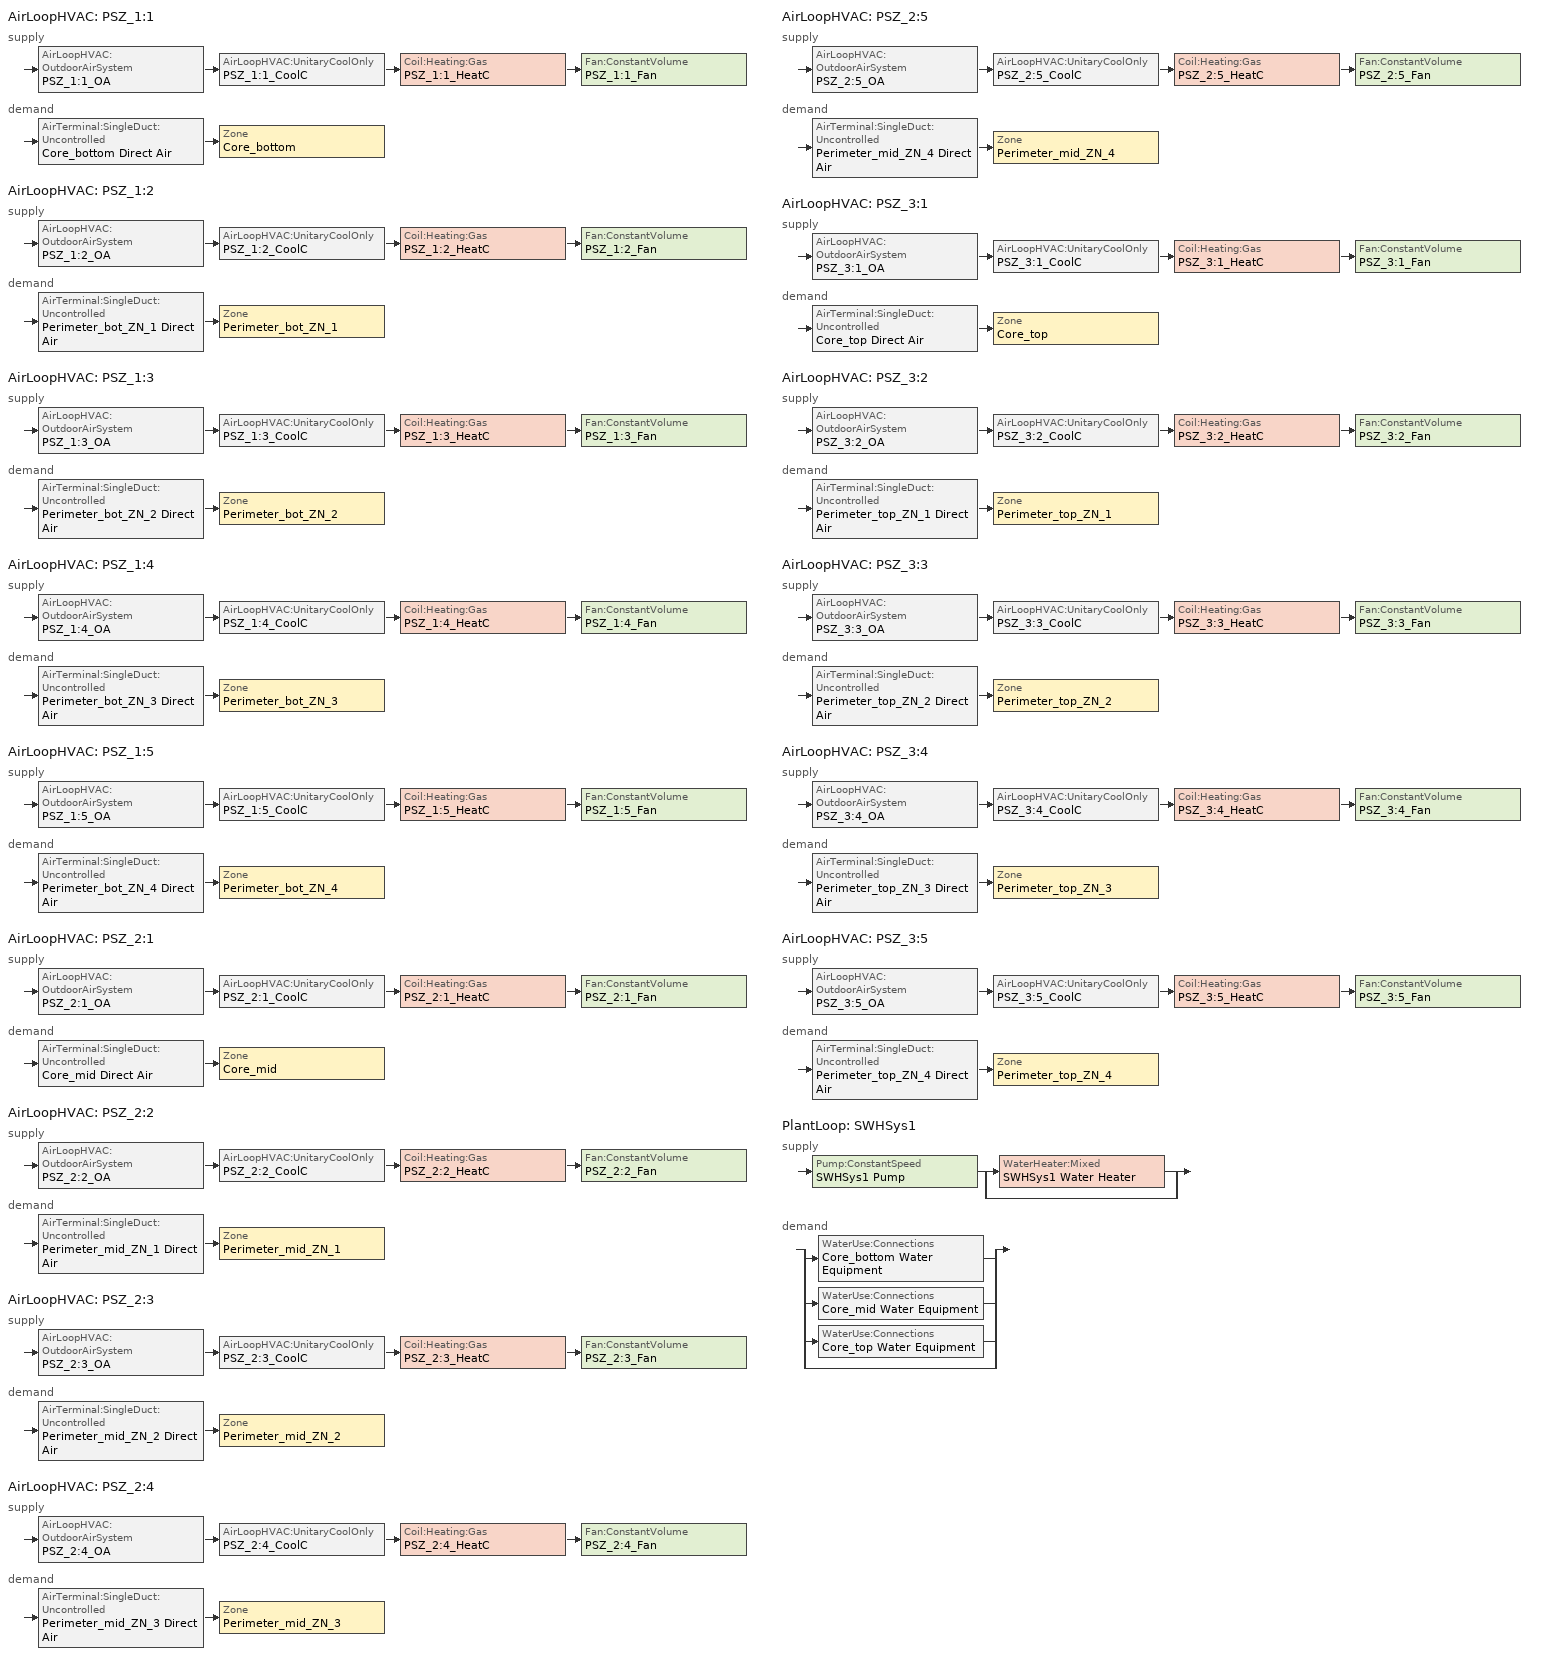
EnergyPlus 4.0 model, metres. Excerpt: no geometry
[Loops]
AirLoopHVAC 'PSZ_1:1'
 supply: AirLoopHVAC:OutdoorAirSystem 'PSZ_1:1_OA' > AirLoopHVAC:UnitaryCoolOnly 'PSZ_1:1_CoolC' > Coil:Heating:Gas 'PSZ_1:1_HeatC' > Fan:ConstantVolume 'PSZ_1:1_Fan'
 demand: AirTerminal:SingleDuct:Uncontrolled 'Core_bottom Direct Air' > Zone 'Core_bottom'
AirLoopHVAC 'PSZ_1:2'
 supply: AirLoopHVAC:OutdoorAirSystem 'PSZ_1:2_OA' > AirLoopHVAC:UnitaryCoolOnly 'PSZ_1:2_CoolC' > Coil:Heating:Gas 'PSZ_1:2_HeatC' > Fan:ConstantVolume 'PSZ_1:2_Fan'
 demand: AirTerminal:SingleDuct:Uncontrolled 'Perimeter_bot_ZN_1 Direct Air' > Zone 'Perimeter_bot_ZN_1'
AirLoopHVAC 'PSZ_1:3'
 supply: AirLoopHVAC:OutdoorAirSystem 'PSZ_1:3_OA' > AirLoopHVAC:UnitaryCoolOnly 'PSZ_1:3_CoolC' > Coil:Heating:Gas 'PSZ_1:3_HeatC' > Fan:ConstantVolume 'PSZ_1:3_Fan'
 demand: AirTerminal:SingleDuct:Uncontrolled 'Perimeter_bot_ZN_2 Direct Air' > Zone 'Perimeter_bot_ZN_2'
AirLoopHVAC 'PSZ_1:4'
 supply: AirLoopHVAC:OutdoorAirSystem 'PSZ_1:4_OA' > AirLoopHVAC:UnitaryCoolOnly 'PSZ_1:4_CoolC' > Coil:Heating:Gas 'PSZ_1:4_HeatC' > Fan:ConstantVolume 'PSZ_1:4_Fan'
 demand: AirTerminal:SingleDuct:Uncontrolled 'Perimeter_bot_ZN_3 Direct Air' > Zone 'Perimeter_bot_ZN_3'
AirLoopHVAC 'PSZ_1:5'
 supply: AirLoopHVAC:OutdoorAirSystem 'PSZ_1:5_OA' > AirLoopHVAC:UnitaryCoolOnly 'PSZ_1:5_CoolC' > Coil:Heating:Gas 'PSZ_1:5_HeatC' > Fan:ConstantVolume 'PSZ_1:5_Fan'
 demand: AirTerminal:SingleDuct:Uncontrolled 'Perimeter_bot_ZN_4 Direct Air' > Zone 'Perimeter_bot_ZN_4'
AirLoopHVAC 'PSZ_2:1'
 supply: AirLoopHVAC:OutdoorAirSystem 'PSZ_2:1_OA' > AirLoopHVAC:UnitaryCoolOnly 'PSZ_2:1_CoolC' > Coil:Heating:Gas 'PSZ_2:1_HeatC' > Fan:ConstantVolume 'PSZ_2:1_Fan'
 demand: AirTerminal:SingleDuct:Uncontrolled 'Core_mid Direct Air' > Zone 'Core_mid'
AirLoopHVAC 'PSZ_2:2'
 supply: AirLoopHVAC:OutdoorAirSystem 'PSZ_2:2_OA' > AirLoopHVAC:UnitaryCoolOnly 'PSZ_2:2_CoolC' > Coil:Heating:Gas 'PSZ_2:2_HeatC' > Fan:ConstantVolume 'PSZ_2:2_Fan'
 demand: AirTerminal:SingleDuct:Uncontrolled 'Perimeter_mid_ZN_1 Direct Air' > Zone 'Perimeter_mid_ZN_1'
AirLoopHVAC 'PSZ_2:3'
 supply: AirLoopHVAC:OutdoorAirSystem 'PSZ_2:3_OA' > AirLoopHVAC:UnitaryCoolOnly 'PSZ_2:3_CoolC' > Coil:Heating:Gas 'PSZ_2:3_HeatC' > Fan:ConstantVolume 'PSZ_2:3_Fan'
 demand: AirTerminal:SingleDuct:Uncontrolled 'Perimeter_mid_ZN_2 Direct Air' > Zone 'Perimeter_mid_ZN_2'
AirLoopHVAC 'PSZ_2:4'
 supply: AirLoopHVAC:OutdoorAirSystem 'PSZ_2:4_OA' > AirLoopHVAC:UnitaryCoolOnly 'PSZ_2:4_CoolC' > Coil:Heating:Gas 'PSZ_2:4_HeatC' > Fan:ConstantVolume 'PSZ_2:4_Fan'
 demand: AirTerminal:SingleDuct:Uncontrolled 'Perimeter_mid_ZN_3 Direct Air' > Zone 'Perimeter_mid_ZN_3'
AirLoopHVAC 'PSZ_2:5'
 supply: AirLoopHVAC:OutdoorAirSystem 'PSZ_2:5_OA' > AirLoopHVAC:UnitaryCoolOnly 'PSZ_2:5_CoolC' > Coil:Heating:Gas 'PSZ_2:5_HeatC' > Fan:ConstantVolume 'PSZ_2:5_Fan'
 demand: AirTerminal:SingleDuct:Uncontrolled 'Perimeter_mid_ZN_4 Direct Air' > Zone 'Perimeter_mid_ZN_4'
AirLoopHVAC 'PSZ_3:1'
 supply: AirLoopHVAC:OutdoorAirSystem 'PSZ_3:1_OA' > AirLoopHVAC:UnitaryCoolOnly 'PSZ_3:1_CoolC' > Coil:Heating:Gas 'PSZ_3:1_HeatC' > Fan:ConstantVolume 'PSZ_3:1_Fan'
 demand: AirTerminal:SingleDuct:Uncontrolled 'Core_top Direct Air' > Zone 'Core_top'
AirLoopHVAC 'PSZ_3:2'
 supply: AirLoopHVAC:OutdoorAirSystem 'PSZ_3:2_OA' > AirLoopHVAC:UnitaryCoolOnly 'PSZ_3:2_CoolC' > Coil:Heating:Gas 'PSZ_3:2_HeatC' > Fan:ConstantVolume 'PSZ_3:2_Fan'
 demand: AirTerminal:SingleDuct:Uncontrolled 'Perimeter_top_ZN_1 Direct Air' > Zone 'Perimeter_top_ZN_1'
AirLoopHVAC 'PSZ_3:3'
 supply: AirLoopHVAC:OutdoorAirSystem 'PSZ_3:3_OA' > AirLoopHVAC:UnitaryCoolOnly 'PSZ_3:3_CoolC' > Coil:Heating:Gas 'PSZ_3:3_HeatC' > Fan:ConstantVolume 'PSZ_3:3_Fan'
 demand: AirTerminal:SingleDuct:Uncontrolled 'Perimeter_top_ZN_2 Direct Air' > Zone 'Perimeter_top_ZN_2'
AirLoopHVAC 'PSZ_3:4'
 supply: AirLoopHVAC:OutdoorAirSystem 'PSZ_3:4_OA' > AirLoopHVAC:UnitaryCoolOnly 'PSZ_3:4_CoolC' > Coil:Heating:Gas 'PSZ_3:4_HeatC' > Fan:ConstantVolume 'PSZ_3:4_Fan'
 demand: AirTerminal:SingleDuct:Uncontrolled 'Perimeter_top_ZN_3 Direct Air' > Zone 'Perimeter_top_ZN_3'
AirLoopHVAC 'PSZ_3:5'
 supply: AirLoopHVAC:OutdoorAirSystem 'PSZ_3:5_OA' > AirLoopHVAC:UnitaryCoolOnly 'PSZ_3:5_CoolC' > Coil:Heating:Gas 'PSZ_3:5_HeatC' > Fan:ConstantVolume 'PSZ_3:5_Fan'
 demand: AirTerminal:SingleDuct:Uncontrolled 'Perimeter_top_ZN_4 Direct Air' > Zone 'Perimeter_top_ZN_4'
PlantLoop 'SWHSys1'
 supply: Pump:ConstantSpeed 'SWHSys1 Pump' > split
  | WaterHeater:Mixed 'SWHSys1 Water Heater'
  | bypass
 demand: split
  | WaterUse:Connections 'Core_bottom Water Equipment'
  | WaterUse:Connections 'Core_mid Water Equipment'
  | WaterUse:Connections 'Core_top Water Equipment'
  | bypass
[Fan:ConstantVolume] Availablility Schedule=HVACOperationSchd; Maximum Flow Rate {m3/s}=AUTOSIZE; Motor In Airstream Fraction=1
Name | Fan Efficiency | Pressure Rise {Pa} | Motor Efficiency
PSZ_1:1_Fan; PSZ_2:1_Fan; PSZ_3:1_Fan | 0.58175 | 1109.648 | 0.895
PSZ_1:2_Fan; PSZ_1:3_Fan; PSZ_1:4_Fan; PSZ_2:2_Fan; PSZ_2:3_Fan; PSZ_2:4_Fan; PSZ_3:3_Fan; PSZ_3:4_Fan | 0.546 | 622 | 0.84
PSZ_1:5_Fan; PSZ_2:5_Fan; PSZ_3:2_Fan; PSZ_3:5_Fan | 0.56875 | 622 | 0.875
[Coil:Heating:Gas] Availablility Schedule=ALWAYS_ON; Gas Burner Efficiency=0.78; Nominal Capacity {W}=AUTOSIZE
PSZ_1:1_HeatC; PSZ_1:2_HeatC; PSZ_1:3_HeatC; PSZ_1:4_HeatC; PSZ_1:5_HeatC; PSZ_2:1_HeatC; PSZ_2:2_HeatC; PSZ_2:3_HeatC; PSZ_2:4_HeatC; PSZ_2:5_HeatC; PSZ_3:1_HeatC; PSZ_3:2_HeatC; PSZ_3:3_HeatC; PSZ_3:4_HeatC; PSZ_3:5_HeatC
[Coil:Cooling:DX:SingleSpeed] Availablility Schedule=ALWAYS_ON; Rated Total Cooling Capacity {W}=AUTOSIZE; Rated Sensible Heat Ratio=AUTOSIZE; Rated Air Flow Rate {m3/s}=AUTOSIZE; Total Cooling Capacity Function of Temperature Curve=CoolCStandard10Ton_CapFT; Total Cooling Capacity Function of Flow Fraction Curve Name)=CoolCStandard10Ton_CapFF; Energy Input Ratio Function of Temperature Curve=CoolCStandard10Ton_EIRFT; Energy Input Ratio Function of Flow Fraction Curve=CoolCStandard10Ton_EIRFFF; Part Load Fraction Correlation Curve=CoolCStandard10Ton_PLR
Name | Rated COP
PSZ_1:1_CoolC DXCoil | 4.02221
PSZ_1:2_CoolC DXCoil | 3.5826
PSZ_1:3_CoolC DXCoil; PSZ_2:2_CoolC DXCoil; PSZ_2:3_CoolC DXCoil; PSZ_2:4_CoolC DXCoil; PSZ_3:3_CoolC DXCoil; PSZ_3:4_CoolC DXCoil | 3.5969
PSZ_1:4_CoolC DXCoil | 3.56269
PSZ_1:5_CoolC DXCoil; PSZ_2:5_CoolC DXCoil; PSZ_3:2_CoolC DXCoil; PSZ_3:5_CoolC DXCoil | 3.55713
PSZ_2:1_CoolC DXCoil | 4.16273
PSZ_3:1_CoolC DXCoil | 3.74774
[AirTerminal:SingleDuct:Uncontrolled] Availability Schedule=ALWAYS_ON; Maximum Air Flow Rate {m3/s}=AUTOSIZE
Core_bottom Direct Air; Core_mid Direct Air; Core_top Direct Air; Perimeter_bot_ZN_1 Direct Air; Perimeter_bot_ZN_2 Direct Air; Perimeter_bot_ZN_3 Direct Air; Perimeter_bot_ZN_4 Direct Air; Perimeter_mid_ZN_1 Direct Air; Perimeter_mid_ZN_2 Direct Air; Perimeter_mid_ZN_3 Direct Air; Perimeter_mid_ZN_4 Direct Air; Perimeter_top_ZN_1 Direct Air; Perimeter_top_ZN_2 Direct Air; Perimeter_top_ZN_3 Direct Air; Perimeter_top_ZN_4 Direct Air
[Zone equipment]
Core_bottom: Core_bottom Direct Air
Core_mid: Core_mid Direct Air
Core_top: Core_top Direct Air
Perimeter_bot_ZN_1: Perimeter_bot_ZN_1 Direct Air
Perimeter_bot_ZN_2: Perimeter_bot_ZN_2 Direct Air
Perimeter_bot_ZN_3: Perimeter_bot_ZN_3 Direct Air
Perimeter_bot_ZN_4: Perimeter_bot_ZN_4 Direct Air
Perimeter_mid_ZN_1: Perimeter_mid_ZN_1 Direct Air
Perimeter_mid_ZN_2: Perimeter_mid_ZN_2 Direct Air
Perimeter_mid_ZN_3: Perimeter_mid_ZN_3 Direct Air
Perimeter_mid_ZN_4: Perimeter_mid_ZN_4 Direct Air
Perimeter_top_ZN_1: Perimeter_top_ZN_1 Direct Air
Perimeter_top_ZN_2: Perimeter_top_ZN_2 Direct Air
Perimeter_top_ZN_3: Perimeter_top_ZN_3 Direct Air
Perimeter_top_ZN_4: Perimeter_top_ZN_4 Direct Air
[Sizing:Zone] Zone Cooling Design Supply Air Temperature {C}=12.8; Zone Heating Design Supply Air Temperature {C}=40; Zone Cooling Design Supply Air Humidity Ratio {kg-H20/kg-air}=0.0085; Zone Heating Design Supply Air Humidity Ratio {kg-H20/kg-air}=0.008; Outdoor Air Method=Flow/Person; Outside Air Flow per Person {(m3/s)/person}=0.01; Cooling Design Air Flow Method {Flow/Zone | DesignDay | DesignDayWithLimit}=DesignDay; Heating Design Air Flow Method {Flow/Zone | DesignDay}=DesignDay
Core_bottom; Core_mid; Core_top; Perimeter_bot_ZN_1; Perimeter_bot_ZN_2; Perimeter_bot_ZN_3; Perimeter_bot_ZN_4; Perimeter_mid_ZN_1; Perimeter_mid_ZN_2; Perimeter_mid_ZN_3; Perimeter_mid_ZN_4; Perimeter_top_ZN_1; Perimeter_top_ZN_2; Perimeter_top_ZN_3; Perimeter_top_ZN_4
[ZoneControl:Thermostat] Control Type Schedule=Dual Zone Control Type Sched; Control 1=MdOff DualSPSched
Name | Zone
Core_bottom Thermostat | Core_bottom
Core_mid Thermostat | Core_mid
Core_top Thermostat | Core_top
Perimeter_bot_ZN_1 Thermostat | Perimeter_bot_ZN_1
Perimeter_bot_ZN_2 Thermostat | Perimeter_bot_ZN_2
Perimeter_bot_ZN_3 Thermostat | Perimeter_bot_ZN_3
Perimeter_bot_ZN_4 Thermostat | Perimeter_bot_ZN_4
Perimeter_mid_ZN_1 Thermostat | Perimeter_mid_ZN_1
Perimeter_mid_ZN_2 Thermostat | Perimeter_mid_ZN_2
Perimeter_mid_ZN_3 Thermostat | Perimeter_mid_ZN_3
Perimeter_mid_ZN_4 Thermostat | Perimeter_mid_ZN_4
Perimeter_top_ZN_1 Thermostat | Perimeter_top_ZN_1
Perimeter_top_ZN_2 Thermostat | Perimeter_top_ZN_2
Perimeter_top_ZN_3 Thermostat | Perimeter_top_ZN_3
Perimeter_top_ZN_4 Thermostat | Perimeter_top_ZN_4
[ThermostatSetpoint:DualSetpoint]
MdOff DualSPSched: Heating Setpoint Temperature Schedule=HTGSETP_SCH; Cooling Setpoint Temperature Schedule=CLGSETP_SCH
[SetpointManager:SingleZone:Reheat] Control Variable=Temperature; Minimum Supply Air Temperature C=10; Maximum Supply Air Temperature C=50
Name | Control Zone | Setpoint Node or NodeList
SupAirTemp MngrCore_bottom | Core_bottom | PSZ_1:1 Supply Equipment Outlet Node
SupAirTemp MngrCore_mid | Core_mid | PSZ_2:1 Supply Equipment Outlet Node
SupAirTemp MngrCore_top | Core_top | PSZ_3:1 Supply Equipment Outlet Node
SupAirTemp MngrPerimeter_bot_ZN_1 | Perimeter_bot_ZN_1 | PSZ_1:2 Supply Equipment Outlet Node
SupAirTemp MngrPerimeter_bot_ZN_2 | Perimeter_bot_ZN_2 | PSZ_1:3 Supply Equipment Outlet Node
SupAirTemp MngrPerimeter_bot_ZN_3 | Perimeter_bot_ZN_3 | PSZ_1:4 Supply Equipment Outlet Node
SupAirTemp MngrPerimeter_bot_ZN_4 | Perimeter_bot_ZN_4 | PSZ_1:5 Supply Equipment Outlet Node
SupAirTemp MngrPerimeter_mid_ZN_1 | Perimeter_mid_ZN_1 | PSZ_2:2 Supply Equipment Outlet Node
SupAirTemp MngrPerimeter_mid_ZN_2 | Perimeter_mid_ZN_2 | PSZ_2:3 Supply Equipment Outlet Node
SupAirTemp MngrPerimeter_mid_ZN_3 | Perimeter_mid_ZN_3 | PSZ_2:4 Supply Equipment Outlet Node
SupAirTemp MngrPerimeter_mid_ZN_4 | Perimeter_mid_ZN_4 | PSZ_2:5 Supply Equipment Outlet Node
SupAirTemp MngrPerimeter_top_ZN_1 | Perimeter_top_ZN_1 | PSZ_3:2 Supply Equipment Outlet Node
SupAirTemp MngrPerimeter_top_ZN_2 | Perimeter_top_ZN_2 | PSZ_3:3 Supply Equipment Outlet Node
SupAirTemp MngrPerimeter_top_ZN_3 | Perimeter_top_ZN_3 | PSZ_3:4 Supply Equipment Outlet Node
SupAirTemp MngrPerimeter_top_ZN_4 | Perimeter_top_ZN_4 | PSZ_3:5 Supply Equipment Outlet Node
[Sizing:System] Type Of Load To Size On=Sensible; Design Outdoor Air Flow Rate {m3/s}=AUTOSIZE; Minimum System Air Flow Ratio=1; Preheat Design Temperature {C}=7; Preheat Design Humidity Ratio {kg-H2O/kg-air}=0.008; Precool Design Temperature {C}=12.8; Precool Design Humidity Ratio {kg-H2O/kg-air}=0.008; Central Cooling Design Supply Air Temperature {C}=12.8; Central Heating Design Supply Air Temperature {C}=40; Sizing Option {Coincident | NonCoincident}=NonCoincident; 100% Outdoor Air in Cooling {Yes | No}=No; 100% Outdoor Air in Heating {Yes | No}=No; Central Cooling Design Supply Air Humidity Ratio {kg-H2O/kg-air}=0.0085; Central Heating Design Supply Air Humidity Ratio {kg-H2O/kg-air}=0.008; Cooling Design Air Flow Method=DesignDay; Heating Design Air Flow Method=DesignDay
PSZ_1:1; PSZ_1:2; PSZ_1:3; PSZ_1:4; PSZ_1:5; PSZ_2:1; PSZ_2:2; PSZ_2:3; PSZ_2:4; PSZ_2:5; PSZ_3:1; PSZ_3:2; PSZ_3:3; PSZ_3:4; PSZ_3:5
[Controller:OutdoorAir] Minimum Outdoor Air Flow Rate {m3/s}=AUTOSIZE; Maximum Outdoor Air Flow Rate {m3/s}=AUTOSIZE; Economizer Control Action Type=ModulateFlow; Economizer Maximum Limit Dry-Bulb Temperature {C}=28; Economizer Maximum Limit Enthalpy {J/kg}=64000; Economizer Minimum Limit Dry-Bulb Temperature {C}=-100; Lockout Type=NoLockout; Minimum Limit Type=FixedMinimum; Minimum Outdoor Air Schedule=MinOA_MotorizedDamper_Sched
Name | Economizer Control Type
PSZ_1:1_OA_Controller; PSZ_1:2_OA_Controller; PSZ_1:3_OA_Controller; PSZ_1:5_OA_Controller; PSZ_2:1_OA_Controller; PSZ_2:2_OA_Controller; PSZ_2:3_OA_Controller; PSZ_2:4_OA_Controller; PSZ_2:5_OA_Controller; PSZ_3:1_OA_Controller; PSZ_3:2_OA_Controller; PSZ_3:3_OA_Controller; PSZ_3:4_OA_Controller; PSZ_3:5_OA_Controller | DifferentialDryBulb
PSZ_1:4_OA_Controller | NoEconomizer
[AirLoopHVAC] Design Supply Air Flow Rate {m3/s}=AUTOSIZE
PSZ_1:1; PSZ_1:2; PSZ_1:3; PSZ_1:4; PSZ_1:5; PSZ_2:1; PSZ_2:2; PSZ_2:3; PSZ_2:4; PSZ_2:5; PSZ_3:1; PSZ_3:2; PSZ_3:3; PSZ_3:4; PSZ_3:5
[AirLoopHVAC:UnitaryCoolOnly] Availablility Schedule=ALWAYS_ON
Name | Cooling Coil
PSZ_1:1_CoolC | PSZ_1:1_CoolC DXCoil
PSZ_1:2_CoolC | PSZ_1:2_CoolC DXCoil
PSZ_1:3_CoolC | PSZ_1:3_CoolC DXCoil
PSZ_1:4_CoolC | PSZ_1:4_CoolC DXCoil
PSZ_1:5_CoolC | PSZ_1:5_CoolC DXCoil
PSZ_2:1_CoolC | PSZ_2:1_CoolC DXCoil
PSZ_2:2_CoolC | PSZ_2:2_CoolC DXCoil
PSZ_2:3_CoolC | PSZ_2:3_CoolC DXCoil
PSZ_2:4_CoolC | PSZ_2:4_CoolC DXCoil
PSZ_2:5_CoolC | PSZ_2:5_CoolC DXCoil
PSZ_3:1_CoolC | PSZ_3:1_CoolC DXCoil
PSZ_3:2_CoolC | PSZ_3:2_CoolC DXCoil
PSZ_3:3_CoolC | PSZ_3:3_CoolC DXCoil
PSZ_3:4_CoolC | PSZ_3:4_CoolC DXCoil
PSZ_3:5_CoolC | PSZ_3:5_CoolC DXCoil
[SetpointManager:MixedAir]
Name | Control Variable {Temperature} | Control Variable | Setpoint Node or NodeList
PSZ_1:1_CoolC SAT Manager; PSZ_1:2_CoolC SAT Manager; PSZ_1:3_CoolC SAT Manager; PSZ_1:4_CoolC SAT Manager; PSZ_1:5_CoolC SAT Manager; PSZ_2:1_CoolC SAT Manager; PSZ_2:2_CoolC SAT Manager; PSZ_2:3_CoolC SAT Manager; PSZ_2:4_CoolC SAT Manager; PSZ_2:5_CoolC SAT Manager; PSZ_3:1_CoolC SAT Manager; PSZ_3:2_CoolC SAT Manager; PSZ_3:3_CoolC SAT Manager; PSZ_3:4_CoolC SAT Manager; PSZ_3:5_CoolC SAT Manager | Temperature
PSZ_1:1_HeatC MixedAir Manager |  | Temperature | PSZ_1:1_HeatC-PSZ_1:1_FanNode
PSZ_1:1_OAMixed Air Temp Manager |  | Temperature | PSZ_1:1_OA-PSZ_1:1_CoolCNode
PSZ_1:2_HeatC MixedAir Manager |  | Temperature | PSZ_1:2_HeatC-PSZ_1:2_FanNode
PSZ_1:2_OAMixed Air Temp Manager |  | Temperature | PSZ_1:2_OA-PSZ_1:2_CoolCNode
PSZ_1:3_HeatC MixedAir Manager |  | Temperature | PSZ_1:3_HeatC-PSZ_1:3_FanNode
PSZ_1:3_OAMixed Air Temp Manager |  | Temperature | PSZ_1:3_OA-PSZ_1:3_CoolCNode
PSZ_1:4_HeatC MixedAir Manager |  | Temperature | PSZ_1:4_HeatC-PSZ_1:4_FanNode
PSZ_1:4_OAMixed Air Temp Manager |  | Temperature | PSZ_1:4_OA-PSZ_1:4_CoolCNode
PSZ_1:5_HeatC MixedAir Manager |  | Temperature | PSZ_1:5_HeatC-PSZ_1:5_FanNode
PSZ_1:5_OAMixed Air Temp Manager |  | Temperature | PSZ_1:5_OA-PSZ_1:5_CoolCNode
PSZ_2:1_HeatC MixedAir Manager |  | Temperature | PSZ_2:1_HeatC-PSZ_2:1_FanNode
PSZ_2:1_OAMixed Air Temp Manager |  | Temperature | PSZ_2:1_OA-PSZ_2:1_CoolCNode
PSZ_2:2_HeatC MixedAir Manager |  | Temperature | PSZ_2:2_HeatC-PSZ_2:2_FanNode
PSZ_2:2_OAMixed Air Temp Manager |  | Temperature | PSZ_2:2_OA-PSZ_2:2_CoolCNode
PSZ_2:3_HeatC MixedAir Manager |  | Temperature | PSZ_2:3_HeatC-PSZ_2:3_FanNode
PSZ_2:3_OAMixed Air Temp Manager |  | Temperature | PSZ_2:3_OA-PSZ_2:3_CoolCNode
PSZ_2:4_HeatC MixedAir Manager |  | Temperature | PSZ_2:4_HeatC-PSZ_2:4_FanNode
PSZ_2:4_OAMixed Air Temp Manager |  | Temperature | PSZ_2:4_OA-PSZ_2:4_CoolCNode
PSZ_2:5_HeatC MixedAir Manager |  | Temperature | PSZ_2:5_HeatC-PSZ_2:5_FanNode
PSZ_2:5_OAMixed Air Temp Manager |  | Temperature | PSZ_2:5_OA-PSZ_2:5_CoolCNode
PSZ_3:1_HeatC MixedAir Manager |  | Temperature | PSZ_3:1_HeatC-PSZ_3:1_FanNode
PSZ_3:1_OAMixed Air Temp Manager |  | Temperature | PSZ_3:1_OA-PSZ_3:1_CoolCNode
PSZ_3:2_HeatC MixedAir Manager |  | Temperature | PSZ_3:2_HeatC-PSZ_3:2_FanNode
PSZ_3:2_OAMixed Air Temp Manager |  | Temperature | PSZ_3:2_OA-PSZ_3:2_CoolCNode
PSZ_3:3_HeatC MixedAir Manager |  | Temperature | PSZ_3:3_HeatC-PSZ_3:3_FanNode
PSZ_3:3_OAMixed Air Temp Manager |  | Temperature | PSZ_3:3_OA-PSZ_3:3_CoolCNode
PSZ_3:4_HeatC MixedAir Manager |  | Temperature | PSZ_3:4_HeatC-PSZ_3:4_FanNode
PSZ_3:4_OAMixed Air Temp Manager |  | Temperature | PSZ_3:4_OA-PSZ_3:4_CoolCNode
PSZ_3:5_HeatC MixedAir Manager |  | Temperature | PSZ_3:5_HeatC-PSZ_3:5_FanNode
PSZ_3:5_OAMixed Air Temp Manager |  | Temperature | PSZ_3:5_OA-PSZ_3:5_CoolCNode
[WaterHeater:Mixed]
SWHSys1 Water Heater: Tank Volume {m3}=0.3785; Setpoint Temperature Schedule=SWHSys1 Water Heater Setpoint Temperature Schedule Name; Deadband Temperature Difference {deltaC}=2; Maximum Temperature Limit {C}=82.2222; Heater Control Type {Cycle | Modulate}=Cycle; Heater Maximum Capacity {W}=845000; Heater Fuel Type=NATURALGAS; Heater Thermal Efficiency=0.8; Off Cycle Parasitic Fuel Consumption Rate {W}=20; Off Cycle Parasitic Fuel Type=NATURALGAS; Off Cycle Parasitic Heat Fraction To Tank=0.8; On Cycle Parasitic Fuel Type=NATURALGAS; Ambient Temperature Indicator {Schedule | Zone | Outdoors}=SCHEDULE; Ambient Temperature Schedule=SWHSys1 Water Heater Ambient Temperature Schedule Name; Off Cycle Loss Coefficient to Ambient Temperature {W/K}=6; On Cycle Loss Coefficient to Ambient Temperature {W/K}=6; Use Side Effectiveness=1; Source Side Effectiveness=1; Use Side Design Flow Rate=AUTOSIZE; Source Side Design Flow Rate=AUTOSIZE; Indirect Water Heater Recovery Time=1.5
[WaterUse:Equipment] Peak Flow Rate {m3/s}=1.04e-05; Flow Rate Fraction Schedule=BLDG_SWH_SCH
Name | Target Temperature Schedule | Hot Water Supply Temperature Schedule Name  {C} | Zone | Sensible Fraction Schedule | Latent Fraction Schedule
Core_bottom Water Equipment | Core_bottom Water Equipment Temp Sched | Core_bottom Water Equipment Hot Supply Temp Sched | Core_bottom | Core_bottom Water Equipment Sensible fract sched | Core_bottom Water Equipment Latent fract sched
Core_mid Water Equipment | Core_mid Water Equipment Temp Sched | Core_mid Water Equipment Hot Supply Temp Sched | Core_mid | Core_mid Water Equipment Sensible fract sched | Core_mid Water Equipment Latent fract sched
Core_top Water Equipment | Core_top Water Equipment Temp Sched | Core_top Water Equipment Hot Supply Temp Sched | Core_top | Core_top Water Equipment Sensible fract sched | Core_top Water Equipment Latent fract sched
[Pump:ConstantSpeed]
SWHSys1 Pump: Rated Flow Rate {m3/s}=AUTOSIZE; Rated Pump Head {Pa} [179352 Pa = 60 ft]=179352; Rated Power Consumption {W}=AUTOSIZE; Motor Efficiency=0.85; Fraction of Motor Inefficiencies to Fluid Stream=0; Pump Control Type {Continuous | Intermittent}=Intermittent
[PlantEquipmentList]
SWHSys1 Equipment List: SWHSys1 Water Heater
[Sizing:Plant]
SWHSys1: Loop Type {COOLING | HEATING}=Heating; Design Loop Exit Temperature {C}=60; Design Loop Temperature Difference {C}=5
[SetpointManager:Scheduled]
SWHSys1 Loop Setpoint Manager: Control Variable {TEMP}=Temperature; Schedule=SWHSys1-Loop-Temp-Schedule; Setpoint Node=SWHSys1 Supply Outlet Node
[PlantEquipmentOperationSchemes]
SWHSys1 Loop Operation Scheme List: Control Scheme 1 Object Type {*******}=PlantEquipmentOperation:HeatingLoad; Control Scheme 1=SWHSys1 Operation Scheme; Control Scheme 1 Schedule=PlantOnSched
[PlantEquipmentOperation:HeatingLoad]
SWHSys1 Operation Scheme: Load Range 1 Lower Limit {W}=0; Load Range 1 Upper Limit {W}=1000000000000000; Priority Control 1 Equipment List=SWHSys1 Equipment List
[PlantLoop]
SWHSys1: Fluid Type {WATER}=Water; Loop Equipment Operation Scheme=SWHSys1 Loop Operation Scheme List; Maximum Loop Temperature {C}=60; Minimum Loop Temperature {C}=10; Maximum Loop Flow Rate {m3/s}=AUTOSIZE; Minimum Loop Flow Rate {m3/s}=0; Loop Volume {m3}=AUTOSIZE; Load Distribution Scheme {OPTIMAL | SEQUENTIAL}=Optimal
[WaterUse:Connections]
Name | Water Use Equipment 1
Core_bottom Water Equipment | Core_bottom Water Equipment
Core_mid Water Equipment | Core_mid Water Equipment
Core_top Water Equipment | Core_top Water Equipment
[Schedule:Compact]
ALWAYS_ON; PlantOnSched: Through: 12/31, For: AllDays, Until: 24:00, 1
CLGSETP_SCH: Through: 12/31, For: Weekdays SummerDesignDay, Until: 06:00, 30, Until: 22:00, 24, Until: 24:00, 30, For: Saturday, Until: 06:00, 30, Until: 18:00, 24, Until: 24:00, 30, For WinterDesignDay, Until: 24:00, 30, For: Sunday Holidays AllOtherDays, Until: 24:00, 30
Dual Zone Control Type Sched: Through: 12/31, For: AllDays, Until: 24:00, 4
HTGSETP_SCH: Through: 12/31, For: Weekdays, Until: 05:00, 15.6, Until: 19:00, 21, Until: 24:00, 15.6, For SummerDesignDay, Until: 24:00, 15.6, For: Saturday, Until: 06:00, 15.6, Until: 17:00, 21, Until: 24:00, 15.6, For: WinterDesignDay, Until: 24:00, 21, For: Sunday Holidays AllOtherDays, Until: 24:00, 15.6
HVACOperationSchd; MinOA_MotorizedDamper_Sched: Through: 12/31, For: Weekdays SummerDesignDay, Until: 06:00, 0, Until: 22:00, 1, Until: 24:00, 0, For: Saturday WinterDesignDay, Until: 06:00, 0, Until: 18:00, 1, Until: 24:00, 0, For: Sunday Holidays AllOtherDays, Until: 24:00, 0
BLDG_SWH_SCH: Through: 12/31, For: Weekdays SummerDesignDay, Until: 05:00, 0.05, Until: 06:00, 0.08, Until: 07:00, 0.07, Until: 08:00, 0.19, Until: 09:00, 0.35, Until: 10:00, 0.38, Until: 11:00, 0.39, Until: 12:00, 0.47, Until: 13:00, 0.57, Until: 14:00, 0.54, Until: 15:00, 0.34, Until: 16:00, 0.33, Until: 17:00, 0.44, Until: 18:00, 0.26, Until: 19:00, 0.21, Until: 20:00, 0.15, Until: 21:00, 0.17, Until: 22:00, 0.08, Until: 24:00, 0.05, For: Saturday WinterDesignDay, Until: 05:00, 0.05, Until: 06:00, 0.08, Until: 07:00, 0.07, Until: 08:00, 0.11, Until: 09:00, 0.15, Until: 10:00, 0.21, Until: 11:00, 0.19, Until: 12:00, 0.23, Until: 13:00, 0.2, Until: 14:00, 0.19, Until: 15:00, 0.15, Until: 16:00, 0.13, Until: 17:00, 0.14, Until: 21:00, 0.07, Until: 22:00, 0.09, Until: 24:00, 0.05, For: Sunday Holidays AllOtherDays, Until: 05:00, 0.04, Until: 06:00, 0.07, Until: 11:00, 0.04, Until: 13:00, 0.06, Until: 14:00, 0.09, Until: 15:00, 0.06, Until: 21:00, 0.04, Until: 22:00, 0.07, Until: 24:00, 0.04
Core_bottom Water Equipment Hot Supply Temp Sched; Core_mid Water Equipment Hot Supply Temp Sched; Core_top Water Equipment Hot Supply Temp Sched: Through: 12/31, For: AllDays, Until: 24:00, 55
Core_bottom Water Equipment Latent fract sched; Core_mid Water Equipment Latent fract sched; Core_top Water Equipment Latent fract sched: Through: 12/31, For: AllDays, Until: 24:00, 0.05
Core_bottom Water Equipment Sensible fract sched; Core_mid Water Equipment Sensible fract sched; Core_top Water Equipment Sensible fract sched: Through: 12/31, For: AllDays, Until: 24:00, 0.2
Core_bottom Water Equipment Temp Sched; Core_mid Water Equipment Temp Sched; Core_top Water Equipment Temp Sched: Through: 12/31, For: AllDays, Until: 24:00, 48.8
SWHSys1 Water Heater Ambient Temperature Schedule Name: Through: 12/31, For: AllDays, Until: 24:00, 22
SWHSys1 Water Heater Setpoint Temperature Schedule Name; SWHSys1-Loop-Temp-Schedule: Through: 12/31, For: AllDays, Until: 24:00, 60
[Curve:Biquadratic] Minimum Value of x=17; Maximum Value of x=22; Minimum Value of y=13; Maximum Value of y=46
Name | Coefficient1 Constant | Coefficient2 x | Coefficient3 x**2 | Coefficient4 y | Coefficient5 y**2 | Coefficient6 x*y
CoolCStandard10Ton_CapFT | 0.42415 | 0.04426 | -0.00042 | 0.00333 | -0.00008 | -0.00021
CoolCStandard10Ton_EIRFT | 1.23649 | -0.02431 | 0.00057 | -0.01434 | 0.00063 | -0.00038
[Curve:Quadratic]
Name | Coefficient1 Constant | Coefficient2 x | Coefficient3 x**2 | Minimum Value of x | Maximum Value of x
CoolCStandard10Ton_CapFF | 0.77136 | 0.34053 | -0.11088 | 0.75918 | 1.13877
CoolCStandard10Ton_EIRFFF | 1.2055 | -0.32953 | 0.12308 | 0.75918 | 1.13877
CoolCStandard10Ton_PLR | 0.771 | 0.229 | 0 | 0 | 1
